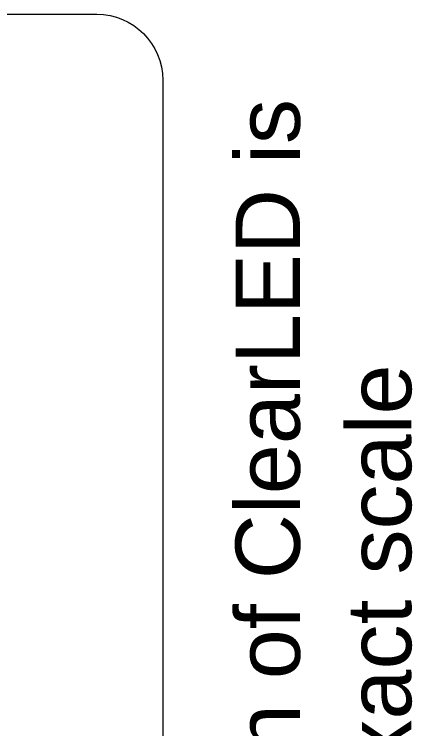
# Model space of a CAD drawing. Header units: millimetres. Extents: x 430 to 9320, y -2045 to 5442.
# Drawn here: x 9320.0027 to 9320.2614, y 700.3676 to 700.8112 of the extents above; entities that cross this region are included whole.
import ezdxf

# ---------------------------------------------------------------- set-up
doc = ezdxf.new("R2010")
doc.units = ezdxf.units.MM
doc.layers.add('PDF_Master title block print', color=7, linetype='Continuous', true_color=0x6c6e70)
doc.layers.add('PDF_Text', color=7, linetype='Continuous')
doc.styles.add('PDF Arial', font='Arial.ttf')

msp = doc.modelspace()

# ---------------------------------------------------------------- linework, layer by layer
at = {"layer": 'PDF_Master title block print', "lineweight": 18, "transparency": 33554687}
msp.add_lwpolyline([(9303.77108, 700.81118), (9318.91881, 700.81118, -0.412523), (9318.9599, 700.77033, -0.412503), (9319.00076, 700.81118), (9320.05404, 700.81118, -0.412515), (9320.0949, 700.77033), (9320.0949, 690.35204, -0.412515), (9320.05404, 690.31118), (9319.00076, 690.31118, -0.412503), (9318.9599, 690.35227), (9318.9599, 700.77033), (9318.9599, 690.35204, -0.412523), (9318.91881, 690.31118), (9303.77108, 690.31118, -0.412516), (9303.72999, 690.35227), (9303.72999, 700.7701, -0.412516)], format="xyb", close=True, dxfattribs=at)

# ---------------------------------------------------------------- texts
at = {"layer": 'PDF_Text', "color": 98, "true_color": 0x050707, "transparency": 33554687, "char_height": 0.04, "attachment_point": 7, "rotation": 90, "style": 'PDF Arial'}
for s, insert in [('This is an original, unpublished drawing by ClearLED It is for your personal use in conjunction with a project being planned for you by ClearLED It is not to be shown to anyone outside of your organization, nor is it to be used, reproduced, copied or exhibited in any fashion. Use of this design or the salient elements of this design in any sign done by any other company, without the express written permission of ClearLED is', (9320.19217, 690.34168)), ('forbidden by law and carries a civil forfeiture of up to 25% of the purchase price of the sign. ClearLED will endeavor to closely match colors, including PMS, where specified. We cannot guarantee exact matches due to varying compatibility of surface materials and paints used. All sizes and dimensions are illustrated for client’s conception of project and are not to understood as being exact size or exact scale', (9320.26136, 690.51895))]:
    msp.add_mtext(s, dxfattribs=dict(at, insert=insert))

doc.saveas('drawing.dxf')
